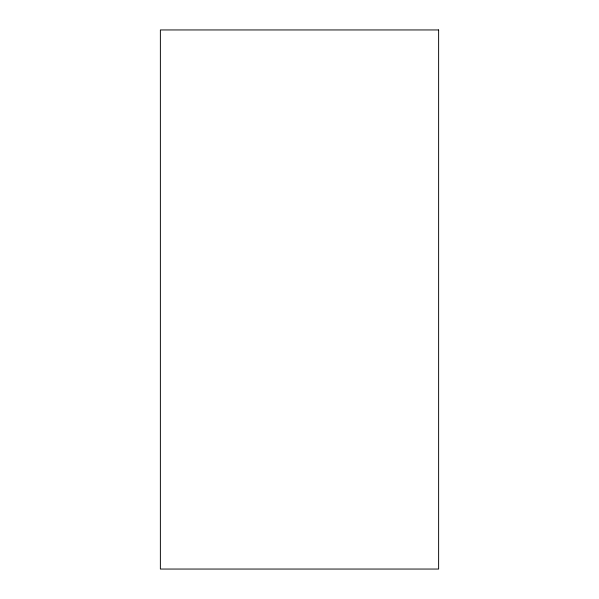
<?xml version="1.0" encoding="UTF-8"?>
<svg xmlns="http://www.w3.org/2000/svg" width="599" height="599" viewBox="0 0 599 599"><rect width="100%" height="100%" fill="white"/><g stroke="black" fill="none" stroke-linecap="round" stroke-linejoin="round"><path stroke-width="0.9" d="M438.625 29.95L160.375 29.95L160.375 569.05L438.625 569.05L438.625 29.95"/></g></svg>
